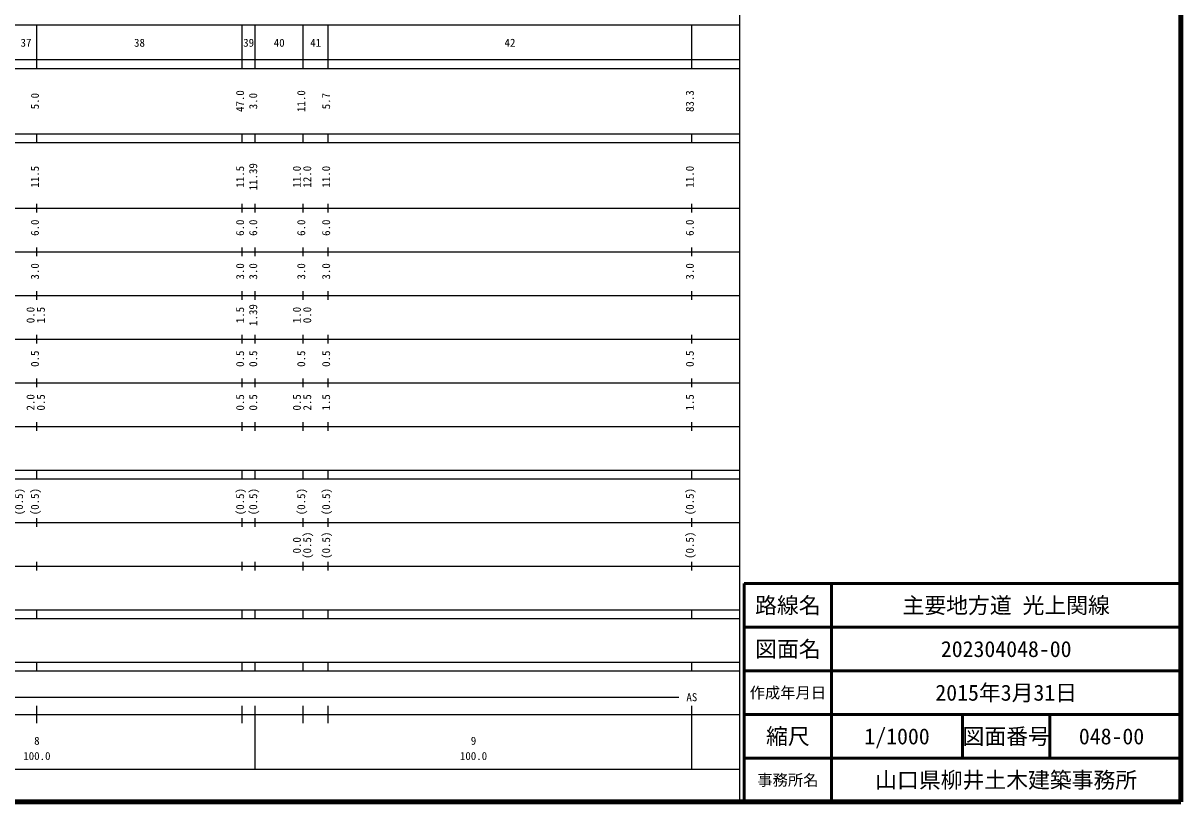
# Model space of a CAD drawing. Units: millimetres on the paper, enlarged 1000 times. Extents: x 40000 to 680000, y 20000 to 380000.
# Drawn here: x 414854 to 680000, y 20000 to 198357 of the extents above; entities that cross this region are included whole.
import ezdxf
from ezdxf.enums import TextEntityAlignment as Align

# ---------------------------------------------------------------- set-up
doc = ezdxf.new("R2010")
doc.units = ezdxf.units.MM
doc.header["$LTSCALE"] = 1000
for name, color, linetype, lineweight in [('M-BGD-EXST', 7, 'Continuous', 25), ('M-TTL', 2, 'Continuous', 140), ('M-TTL-BAND', 7, 'Continuous', 25), ('M-TTL-FRAM', 2, 'Continuous', 50), ('M-TTL-LINE', 7, 'Continuous', 50)]:
    doc.layers.add(name, color=color, linetype=linetype, lineweight=lineweight)
doc.layers.add('M-TTL-TXT', color=7, linetype='Continuous')
doc.styles.add('ＭＳ ゴシック', font='')
doc.styles.get('ＭＳ ゴシック').set_extended_font_data('MS Gothic')

msp = doc.modelspace()

# ---------------------------------------------------------------- linework, layer by layer
at = {"layer": 'M-TTL'}
for p, q in [((680000, 20000), (680000, 380000)), ((40000, 20000), (680000, 20000))]:
    msp.add_line(p, q, dxfattribs=at)
at = {"layer": 'M-TTL-BAND'}
for p, q in [((579000, 20000), (579000, 370000)), ((68000, 198000), (579000, 198000)), ((418000, 188000), (418000, 198000)), ((465000, 188000), (465000, 198000)), ((468000, 188000), (468000, 198000)), ((479000, 188000), (479000, 198000)), ((484700, 188000), (484700, 198000)), ((568000, 188000), (568000, 198000)), ((40000, 190000), (579000, 190000)), ((40000, 188000), (579000, 188000)), ((40000, 173000), (579000, 173000)), ((418000, 171000), (418000, 173000)), ((465000, 171000), (465000, 173000)), ((468000, 171000), (468000, 173000)), ((479000, 171000), (479000, 173000)), ((484700, 171000), (484700, 173000)), ((568000, 171000), (568000, 173000)), ((40000, 171000), (579000, 171000)), ((418000, 155000), (418000, 157000)), ((465000, 155000), (465000, 157000)), ((468000, 155000), (468000, 157000)), ((479000, 155000), (479000, 157000)), ((484700, 155000), (484700, 157000)), ((568000, 155000), (568000, 157000)), ((40000, 156000), (579000, 156000)), ((46000, 146000), (579000, 146000)), ((418000, 145000), (418000, 147000)), ((465000, 145000), (465000, 147000)), ((468000, 145000), (468000, 147000)), ((479000, 145000), (479000, 147000)), ((484700, 145000), (484700, 147000)), ((568000, 145000), (568000, 147000)), ((52000, 136000), (579000, 136000)), ((418000, 135000), (418000, 137000)), ((465000, 135000), (465000, 137000)), ((468000, 135000), (468000, 137000)), ((479000, 135000), (479000, 137000)), ((484700, 135000), (484700, 137000)), ((568000, 135000), (568000, 137000)), ((46000, 126000), (579000, 126000)), ((418000, 125000), (418000, 127000)), ((465000, 125000), (465000, 127000)), ((468000, 125000), (468000, 127000)), ((479000, 125000), (479000, 127000)), ((484700, 125000), (484700, 127000)), ((568000, 125000), (568000, 127000)), ((418000, 115000), (418000, 117000)), ((465000, 115000), (465000, 117000)), ((468000, 115000), (468000, 117000)), ((479000, 115000), (479000, 117000)), ((484700, 115000), (484700, 117000)), ((568000, 115000), (568000, 117000)), ((52000, 116000), (579000, 116000)), ((418000, 105000), (418000, 107000)), ((465000, 105000), (465000, 107000)), ((468000, 105000), (468000, 107000)), ((479000, 105000), (479000, 107000)), ((484700, 105000), (484700, 107000)), ((568000, 105000), (568000, 107000)), ((46000, 106000), (579000, 106000)), ((40000, 96000), (579000, 96000)), ((418000, 94000), (418000, 96000)), ((465000, 94000), (465000, 96000)), ((468000, 94000), (468000, 96000)), ((479000, 94000), (479000, 96000)), ((484700, 94000), (484700, 96000)), ((568000, 94000), (568000, 96000)), ((40000, 94000), (579000, 94000)), ((418000, 83000), (418000, 85000)), ((465000, 83000), (465000, 85000)), ((468000, 83000), (468000, 85000)), ((479000, 83000), (479000, 85000)), ((484700, 83000), (484700, 85000)), ((568000, 83000), (568000, 85000)), ((49000, 84000), (579000, 84000)), ((418000, 73000), (418000, 75000)), ((465000, 73000), (465000, 75000)), ((468000, 73000), (468000, 75000)), ((479000, 73000), (479000, 75000)), ((484700, 73000), (484700, 75000)), ((568000, 73000), (568000, 75000)), ((40000, 74000), (579000, 74000)), ((40000, 64000), (579000, 64000)), ((418000, 62000), (418000, 64000)), ((465000, 62000), (465000, 64000)), ((468000, 62000), (468000, 64000)), ((479000, 62000), (479000, 64000)), ((484700, 62000), (484700, 64000)), ((568000, 62000), (568000, 64000)), ((40000, 62000), (579000, 62000)), ((40000, 52000), (579000, 52000)), ((418000, 50000), (418000, 52000)), ((465000, 50000), (465000, 52000)), ((468000, 50000), (468000, 52000)), ((479000, 50000), (479000, 52000)), ((484700, 50000), (484700, 52000)), ((568000, 50000), (568000, 52000)), ((40000, 50000), (579000, 50000)), ((71000, 44000), (565000, 44000)), ((40000, 40000), (579000, 40000)), ((418000, 38000), (418000, 42000)), ((465000, 38000), (465000, 42000)), ((468000, 27500), (468000, 42000)), ((479000, 38000), (479000, 42000)), ((484700, 38000), (484700, 42000)), ((568000, 27500), (568000, 42000)), ((68000, 27500), (579000, 27500))]:
    msp.add_line(p, q, dxfattribs=at)
at = {"layer": 'M-TTL-FRAM'}
for p, q in [((680000, 70000), (580000, 70000)), ((580000, 70000), (580000, 20000))]:
    msp.add_line(p, q, dxfattribs=at)
at = {"layer": 'M-TTL-LINE'}
for p, q in [((600000, 70000), (600000, 20000)), ((680000, 60000), (580000, 60000)), ((680000, 50000), (580000, 50000)), ((680000, 40000), (580000, 40000)), ((630000, 40000), (630000, 30000)), ((650000, 40000), (650000, 30000)), ((680000, 30000), (580000, 30000))]:
    msp.add_line(p, q, dxfattribs=at)

# ---------------------------------------------------------------- texts
at = {"layer": 'M-BGD-EXST', "style": 'ＭＳ ゴシック'}
for s, p in [('主要地方道 光上関線', (640000, 65000)), ('202304048-00', (640000, 55000)), ('2015年3月31日', (640000, 45000)), ('1/1000', (615000, 35000)), ('048-00', (664125, 35000)), ('山口県柳井土木建築事務所', (640000, 25000))]:
    msp.add_text(s, height=3666, dxfattribs=at).set_placement(p, align=Align.MIDDLE_CENTER)
at = {"layer": 'M-TTL-BAND', "style": 'ＭＳ ゴシック'}
for s, p in [('37', (415500, 192405)), ('38', (441500, 192405)), ('39', (466500, 192405)), ('40', (473500, 192405)), ('41', (481850, 192405)), ('42', (526350, 192405)), ('AS', (568000, 42500)), ('8', (418000, 32523)), ('9', (518000, 32523)), ('100.0', (418000, 29033)), ('100.0', (518000, 29033))]:
    msp.add_text(s, height=1833, dxfattribs=at).set_placement(p, align=Align.BOTTOM_CENTER)
for s, p in [('5.0', (419000, 180500)), ('47.0', (466000, 180500)), ('3.0', (469000, 180500)), ('11.0', (480000, 180500)), ('5.7', (485700, 180500)), ('83.3', (569000, 180500)), ('11.5', (419000, 163174)), ('11.5', (466000, 163174)), ('11.39', (469000, 163174)), ('11.0', (479000, 163174)), ('12.0', (481370, 163174)), ('11.0', (485700, 163174)), ('11.0', (569000, 163174)), ('6.0', (419000, 151500)), ('6.0', (466000, 151500)), ('6.0', (469000, 151500)), ('6.0', (480000, 151500)), ('6.0', (485700, 151500)), ('6.0', (569000, 151500)), ('3.0', (419000, 141500)), ('3.0', (466000, 141500)), ('3.0', (469000, 141500)), ('3.0', (480000, 141500)), ('3.0', (485700, 141500)), ('3.0', (569000, 141500)), ('0.0', (418000, 131500)), ('1.5', (420370, 131500)), ('1.5', (466000, 131500)), ('1.39', (469000, 131500)), ('1.0', (479000, 131500)), ('0.0', (481370, 131500)), ('0.5', (419000, 121500)), ('0.5', (466000, 121500)), ('0.5', (469000, 121500)), ('0.5', (480000, 121500)), ('0.5', (485700, 121500)), ('0.5', (569000, 121500)), ('2.0', (418000, 111500)), ('0.5', (420370, 111500)), ('0.5', (466000, 111500)), ('0.5', (469000, 111500)), ('0.5', (479000, 111500)), ('2.5', (481370, 111500)), ('1.5', (485700, 111500)), ('1.5', (569000, 111500)), ('(0.5)', (415370, 88764)), ('(0.5)', (419000, 88764)), ('(0.5)', (466000, 88764)), ('(0.5)', (469000, 88764)), ('(0.5)', (480000, 88764)), ('(0.5)', (485700, 88764)), ('(0.5)', (569000, 88764)), ('0.0', (479000, 78764)), ('(0.5)', (481370, 78764)), ('(0.5)', (485700, 78764)), ('(0.5)', (569000, 78764))]:
    msp.add_text(s, height=1833, rotation=90, dxfattribs=at).set_placement(p, align=Align.BOTTOM_CENTER)
at = {"layer": 'M-TTL-TXT', "style": 'ＭＳ ゴシック'}
for s, height, p in [('路線名', 3666, (590000, 65000)), ('路線名', 3666, (590000, 65000)), ('図面名', 3666, (590000, 55000)), ('図面名', 3666, (590000, 55000)), ('作成年月日', 2566, (590000, 45000)), ('作成年月日', 2566, (590000, 45000)), ('縮尺', 3666, (590000, 35000)), ('縮尺', 3666, (590000, 35000)), ('図面番号', 3666, (640000, 35000)), ('図面番号', 3666, (640000, 35000)), ('事務所名', 2566, (590000, 25000)), ('事務所名', 2566, (590000, 25000))]:
    msp.add_text(s, height=height, dxfattribs=at).set_placement(p, align=Align.MIDDLE_CENTER)

doc.saveas('drawing.dxf')
